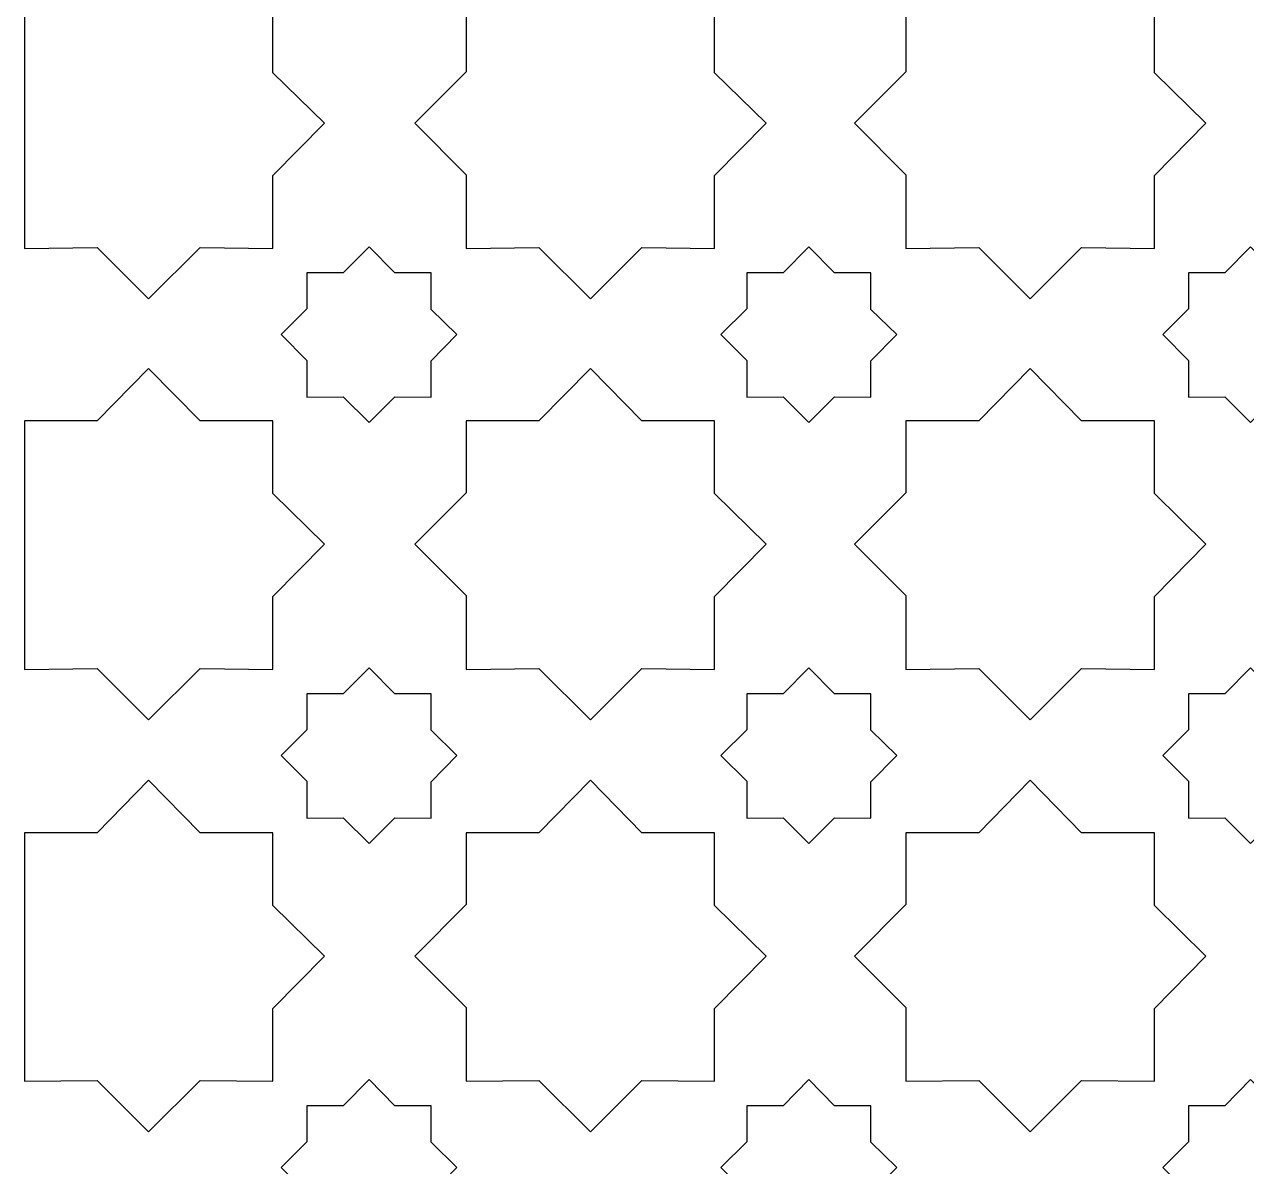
# Model space of a CAD drawing. Header units: centimetres. Extents: x -82 to 82, y -124 to 124.
# Drawn here: x -82.41 to -47.98, y 59.16 to 91.33 of the extents above; entities that cross this region are included whole.
import ezdxf

# ---------------------------------------------------------------- set-up
doc = ezdxf.new("R2010")
doc.units = ezdxf.units.CM
doc.header["$MEASUREMENT"] = 0
doc.layers.add('layer 1', color=7, linetype='Continuous')

msp = doc.modelspace()

# ---------------------------------------------------------------- linework, layer by layer
at = {"layer": 'layer 1', "color": 175}
for points, knots in [([(-82.41179, 92.02161), (-82.41179, 92.02161), (-80.36148, 92.02161), (-80.36148, 92.02161), (-80.36148, 92.02161), (-80.36148, 92.02161), (-78.91178, 93.49871), (-78.91178, 93.49871), (-78.91178, 93.49871), (-78.91178, 93.49871), (-77.46207, 92.02161), (-77.46207, 92.02161), (-77.46207, 92.02161), (-77.46207, 92.02161), (-75.41179, 92.02161), (-75.41179, 92.02161), (-75.41179, 92.02161), (-75.41179, 92.02161), (-75.41179, 89.97133), (-75.41179, 89.97133), (-75.41179, 89.97133), (-75.41179, 89.97133), (-73.96203, 88.54896), (-73.96203, 88.54896), (-73.96203, 88.54896), (-73.96203, 88.54896), (-75.41179, 87.07182), (-75.41179, 87.07182), (-75.41179, 87.07182), (-75.41179, 87.07182), (-75.41179, 85.02161), (-75.41179, 85.02161), (-75.41179, 85.02161), (-75.41179, 85.02161), (-77.46196, 85.04899), (-77.46196, 85.04899), (-77.46196, 85.04899), (-77.46196, 85.04899), (-78.91178, 83.59922), (-78.91178, 83.59922), (-78.91178, 83.59922), (-78.91178, 83.59922), (-80.36156, 85.049), (-80.36156, 85.049), (-80.36156, 85.049), (-80.36156, 85.049), (-82.41179, 85.02161), (-82.41179, 85.02161), (-82.41179, 85.02161), (-82.41179, 87.35494), (-82.41178, 89.68828), (-82.41179, 92.02161)], [0, 0, 0, 0, 0.07142857, 0.07142857, 0.07142857, 0.07142857, 0.14285714, 0.14285714, 0.14285714, 0.14285714, 0.21428571, 0.21428571, 0.21428571, 0.21428571, 0.28571429, 0.28571429, 0.28571429, 0.28571429, 0.35714286, 0.35714286, 0.35714286, 0.35714286, 0.42857143, 0.42857143, 0.42857143, 0.42857143, 0.5, 0.5, 0.5, 0.5, 0.57142857, 0.57142857, 0.57142857, 0.57142857, 0.64285714, 0.64285714, 0.64285714, 0.64285714, 0.71428571, 0.71428571, 0.71428571, 0.71428571, 0.78571429, 0.78571429, 0.78571429, 0.78571429, 0.85714286, 0.85714286, 0.85714286, 0.85714286, 1, 1, 1, 1]), ([(-69.96578, 89.99869), (-69.96578, 89.99869), (-69.96579, 92.02161), (-69.96579, 92.02161), (-69.96579, 92.02161), (-69.96579, 92.02161), (-67.91548, 92.02161), (-67.91548, 92.02161), (-67.91548, 92.02161), (-67.91548, 92.02161), (-66.46578, 93.49871), (-66.46578, 93.49871), (-66.46578, 93.49871), (-66.46578, 93.49871), (-65.01607, 92.02161), (-65.01607, 92.02161), (-65.01607, 92.02161), (-65.01607, 92.02161), (-62.96579, 92.02161), (-62.96579, 92.02161), (-62.96579, 92.02161), (-62.96579, 92.02161), (-62.96579, 89.97133), (-62.96579, 89.97133), (-62.96579, 89.97133), (-62.96579, 89.97133), (-61.51603, 88.54896), (-61.51603, 88.54896), (-61.51603, 88.54896), (-61.51603, 88.54896), (-62.96579, 87.07182), (-62.96579, 87.07182), (-62.96579, 87.07182), (-62.96579, 87.07182), (-62.96579, 85.02161), (-62.96579, 85.02161), (-62.96579, 85.02161), (-62.96579, 85.02161), (-65.01596, 85.04899), (-65.01596, 85.04899), (-65.01596, 85.04899), (-65.01596, 85.04899), (-66.46578, 83.59922), (-66.46578, 83.59922), (-66.46578, 83.59922), (-66.46578, 83.59922), (-67.91556, 85.049), (-67.91556, 85.049), (-67.91556, 85.049), (-67.91556, 85.049), (-69.96579, 85.02161), (-69.96579, 85.02161), (-69.96579, 85.02161), (-69.96579, 85.02161), (-69.96579, 87.09923), (-69.96579, 87.09923), (-69.96579, 87.09923), (-69.96579, 87.09923), (-71.41552, 88.54896), (-71.41552, 88.54896), (-71.41552, 88.54896), (-71.41552, 88.54896), (-69.96578, 89.99869), (-69.96578, 89.99869)], [0, 0, 0, 0, 0.05882353, 0.05882353, 0.05882353, 0.05882353, 0.11764706, 0.11764706, 0.11764706, 0.11764706, 0.17647059, 0.17647059, 0.17647059, 0.17647059, 0.23529412, 0.23529412, 0.23529412, 0.23529412, 0.29411765, 0.29411765, 0.29411765, 0.29411765, 0.35294118, 0.35294118, 0.35294118, 0.35294118, 0.41176471, 0.41176471, 0.41176471, 0.41176471, 0.47058824, 0.47058824, 0.47058824, 0.47058824, 0.52941176, 0.52941176, 0.52941176, 0.52941176, 0.58823529, 0.58823529, 0.58823529, 0.58823529, 0.64705882, 0.64705882, 0.64705882, 0.64705882, 0.70588235, 0.70588235, 0.70588235, 0.70588235, 0.76470588, 0.76470588, 0.76470588, 0.76470588, 0.82352941, 0.82352941, 0.82352941, 0.82352941, 0.88235294, 0.88235294, 0.88235294, 0.88235294, 1, 1, 1, 1]), ([(-57.57378, 89.99869), (-57.57378, 89.99869), (-57.57379, 92.02161), (-57.57379, 92.02161), (-57.57379, 92.02161), (-57.57379, 92.02161), (-55.52348, 92.02161), (-55.52348, 92.02161), (-55.52348, 92.02161), (-55.52348, 92.02161), (-54.07378, 93.49871), (-54.07378, 93.49871), (-54.07378, 93.49871), (-54.07378, 93.49871), (-52.62407, 92.02161), (-52.62407, 92.02161), (-52.62407, 92.02161), (-52.62407, 92.02161), (-50.57379, 92.02161), (-50.57379, 92.02161), (-50.57379, 92.02161), (-50.57379, 92.02161), (-50.57379, 89.97133), (-50.57379, 89.97133), (-50.57379, 89.97133), (-50.57379, 89.97133), (-49.12403, 88.54896), (-49.12403, 88.54896), (-49.12403, 88.54896), (-49.12403, 88.54896), (-50.57379, 87.07182), (-50.57379, 87.07182), (-50.57379, 87.07182), (-50.57379, 87.07182), (-50.57379, 85.02161), (-50.57379, 85.02161), (-50.57379, 85.02161), (-50.57379, 85.02161), (-52.62396, 85.04899), (-52.62396, 85.04899), (-52.62396, 85.04899), (-52.62396, 85.04899), (-54.07378, 83.59922), (-54.07378, 83.59922), (-54.07378, 83.59922), (-54.07378, 83.59922), (-55.52356, 85.049), (-55.52356, 85.049), (-55.52356, 85.049), (-55.52356, 85.049), (-57.57379, 85.02161), (-57.57379, 85.02161), (-57.57379, 85.02161), (-57.57379, 85.02161), (-57.57379, 87.09923), (-57.57379, 87.09923), (-57.57379, 87.09923), (-57.57379, 87.09923), (-59.02352, 88.54896), (-59.02352, 88.54896), (-59.02352, 88.54896), (-59.02352, 88.54896), (-57.57378, 89.99869), (-57.57378, 89.99869)], [0, 0, 0, 0, 0.05882353, 0.05882353, 0.05882353, 0.05882353, 0.11764706, 0.11764706, 0.11764706, 0.11764706, 0.17647059, 0.17647059, 0.17647059, 0.17647059, 0.23529412, 0.23529412, 0.23529412, 0.23529412, 0.29411765, 0.29411765, 0.29411765, 0.29411765, 0.35294118, 0.35294118, 0.35294118, 0.35294118, 0.41176471, 0.41176471, 0.41176471, 0.41176471, 0.47058824, 0.47058824, 0.47058824, 0.47058824, 0.52941176, 0.52941176, 0.52941176, 0.52941176, 0.58823529, 0.58823529, 0.58823529, 0.58823529, 0.64705882, 0.64705882, 0.64705882, 0.64705882, 0.70588235, 0.70588235, 0.70588235, 0.70588235, 0.76470588, 0.76470588, 0.76470588, 0.76470588, 0.82352941, 0.82352941, 0.82352941, 0.82352941, 0.88235294, 0.88235294, 0.88235294, 0.88235294, 1, 1, 1, 1]), ([(-74.45316, 83.31886), (-74.45316, 83.31886), (-74.45316, 84.33037), (-74.45316, 84.33037), (-74.45316, 84.33037), (-74.45316, 84.33037), (-73.42795, 84.33037), (-73.42795, 84.33037), (-73.42795, 84.33037), (-73.42795, 84.33037), (-72.70307, 85.06896), (-72.70307, 85.06896), (-72.70307, 85.06896), (-72.70307, 85.06896), (-71.97817, 84.33037), (-71.97817, 84.33037), (-71.97817, 84.33037), (-71.97817, 84.33037), (-70.95298, 84.33037), (-70.95298, 84.33037), (-70.95298, 84.33037), (-70.95298, 84.33037), (-70.95298, 83.30518), (-70.95298, 83.30518), (-70.95298, 83.30518), (-70.95298, 83.30518), (-70.22806, 82.59396), (-70.22806, 82.59396), (-70.22806, 82.59396), (-70.22806, 82.59396), (-70.95298, 81.85535), (-70.95298, 81.85535), (-70.95298, 81.85535), (-70.95298, 81.85535), (-70.95298, 80.83019), (-70.95298, 80.83019), (-70.95298, 80.83019), (-70.95298, 80.83019), (-71.97812, 80.84388), (-71.97812, 80.84388), (-71.97812, 80.84388), (-71.97812, 80.84388), (-72.70307, 80.11896), (-72.70307, 80.11896), (-72.70307, 80.11896), (-72.70307, 80.11896), (-73.42799, 80.84389), (-73.42799, 80.84389), (-73.42799, 80.84389), (-73.42799, 80.84389), (-74.45316, 80.83019), (-74.45316, 80.83019), (-74.45316, 80.83019), (-74.45316, 80.83019), (-74.45316, 81.86906), (-74.45316, 81.86906), (-74.45316, 81.86906), (-74.45316, 81.86906), (-75.17806, 82.59396), (-75.17806, 82.59396), (-75.17806, 82.59396), (-75.17806, 82.59396), (-74.45316, 83.31886), (-74.45316, 83.31886)], [0, 0, 0, 0, 0.05882353, 0.05882353, 0.05882353, 0.05882353, 0.11764706, 0.11764706, 0.11764706, 0.11764706, 0.17647059, 0.17647059, 0.17647059, 0.17647059, 0.23529412, 0.23529412, 0.23529412, 0.23529412, 0.29411765, 0.29411765, 0.29411765, 0.29411765, 0.35294118, 0.35294118, 0.35294118, 0.35294118, 0.41176471, 0.41176471, 0.41176471, 0.41176471, 0.47058824, 0.47058824, 0.47058824, 0.47058824, 0.52941176, 0.52941176, 0.52941176, 0.52941176, 0.58823529, 0.58823529, 0.58823529, 0.58823529, 0.64705882, 0.64705882, 0.64705882, 0.64705882, 0.70588235, 0.70588235, 0.70588235, 0.70588235, 0.76470588, 0.76470588, 0.76470588, 0.76470588, 0.82352941, 0.82352941, 0.82352941, 0.82352941, 0.88235294, 0.88235294, 0.88235294, 0.88235294, 1, 1, 1, 1]), ([(-62.06116, 83.31886), (-62.06116, 83.31886), (-62.06116, 84.33037), (-62.06116, 84.33037), (-62.06116, 84.33037), (-62.06116, 84.33037), (-61.03595, 84.33037), (-61.03595, 84.33037), (-61.03595, 84.33037), (-61.03595, 84.33037), (-60.31107, 85.06896), (-60.31107, 85.06896), (-60.31107, 85.06896), (-60.31107, 85.06896), (-59.58617, 84.33037), (-59.58617, 84.33037), (-59.58617, 84.33037), (-59.58617, 84.33037), (-58.56098, 84.33037), (-58.56098, 84.33037), (-58.56098, 84.33037), (-58.56098, 84.33037), (-58.56098, 83.30518), (-58.56098, 83.30518), (-58.56098, 83.30518), (-58.56098, 83.30518), (-57.83606, 82.59396), (-57.83606, 82.59396), (-57.83606, 82.59396), (-57.83606, 82.59396), (-58.56098, 81.85535), (-58.56098, 81.85535), (-58.56098, 81.85535), (-58.56098, 81.85535), (-58.56098, 80.83019), (-58.56098, 80.83019), (-58.56098, 80.83019), (-58.56098, 80.83019), (-59.58612, 80.84388), (-59.58612, 80.84388), (-59.58612, 80.84388), (-59.58612, 80.84388), (-60.31107, 80.11896), (-60.31107, 80.11896), (-60.31107, 80.11896), (-60.31107, 80.11896), (-61.03599, 80.84389), (-61.03599, 80.84389), (-61.03599, 80.84389), (-61.03599, 80.84389), (-62.06116, 80.83019), (-62.06116, 80.83019), (-62.06116, 80.83019), (-62.06116, 80.83019), (-62.06116, 81.86906), (-62.06116, 81.86906), (-62.06116, 81.86906), (-62.06116, 81.86906), (-62.78606, 82.59396), (-62.78606, 82.59396), (-62.78606, 82.59396), (-62.78606, 82.59396), (-62.06116, 83.31886), (-62.06116, 83.31886)], [0, 0, 0, 0, 0.05882353, 0.05882353, 0.05882353, 0.05882353, 0.11764706, 0.11764706, 0.11764706, 0.11764706, 0.17647059, 0.17647059, 0.17647059, 0.17647059, 0.23529412, 0.23529412, 0.23529412, 0.23529412, 0.29411765, 0.29411765, 0.29411765, 0.29411765, 0.35294118, 0.35294118, 0.35294118, 0.35294118, 0.41176471, 0.41176471, 0.41176471, 0.41176471, 0.47058824, 0.47058824, 0.47058824, 0.47058824, 0.52941176, 0.52941176, 0.52941176, 0.52941176, 0.58823529, 0.58823529, 0.58823529, 0.58823529, 0.64705882, 0.64705882, 0.64705882, 0.64705882, 0.70588235, 0.70588235, 0.70588235, 0.70588235, 0.76470588, 0.76470588, 0.76470588, 0.76470588, 0.82352941, 0.82352941, 0.82352941, 0.82352941, 0.88235294, 0.88235294, 0.88235294, 0.88235294, 1, 1, 1, 1]), ([(-49.61516, 83.31886), (-49.61516, 83.31886), (-49.61516, 84.33037), (-49.61516, 84.33037), (-49.61516, 84.33037), (-49.61516, 84.33037), (-48.58995, 84.33037), (-48.58995, 84.33037), (-48.58995, 84.33037), (-48.58995, 84.33037), (-47.86507, 85.06896), (-47.86507, 85.06896), (-47.86507, 85.06896), (-47.86507, 85.06896), (-47.14017, 84.33037), (-47.14017, 84.33037), (-47.14017, 84.33037), (-47.14017, 84.33037), (-46.11498, 84.33037), (-46.11498, 84.33037), (-46.11498, 84.33037), (-46.11498, 84.33037), (-46.11498, 83.30518), (-46.11498, 83.30518), (-46.11498, 83.30518), (-46.11498, 83.30518), (-45.39006, 82.59396), (-45.39006, 82.59396), (-45.39006, 82.59396), (-45.39006, 82.59396), (-46.11498, 81.85535), (-46.11498, 81.85535), (-46.11498, 81.85535), (-46.11498, 81.85535), (-46.11498, 80.83019), (-46.11498, 80.83019), (-46.11498, 80.83019), (-46.11498, 80.83019), (-47.14012, 80.84388), (-47.14012, 80.84388), (-47.14012, 80.84388), (-47.14012, 80.84388), (-47.86507, 80.11896), (-47.86507, 80.11896), (-47.86507, 80.11896), (-47.86507, 80.11896), (-48.58999, 80.84389), (-48.58999, 80.84389), (-48.58999, 80.84389), (-48.58999, 80.84389), (-49.61516, 80.83019), (-49.61516, 80.83019), (-49.61516, 80.83019), (-49.61516, 80.83019), (-49.61516, 81.86906), (-49.61516, 81.86906), (-49.61516, 81.86906), (-49.61516, 81.86906), (-50.34006, 82.59396), (-50.34006, 82.59396), (-50.34006, 82.59396), (-50.34006, 82.59396), (-49.61516, 83.31886), (-49.61516, 83.31886)], [0, 0, 0, 0, 0.05882353, 0.05882353, 0.05882353, 0.05882353, 0.11764706, 0.11764706, 0.11764706, 0.11764706, 0.17647059, 0.17647059, 0.17647059, 0.17647059, 0.23529412, 0.23529412, 0.23529412, 0.23529412, 0.29411765, 0.29411765, 0.29411765, 0.29411765, 0.35294118, 0.35294118, 0.35294118, 0.35294118, 0.41176471, 0.41176471, 0.41176471, 0.41176471, 0.47058824, 0.47058824, 0.47058824, 0.47058824, 0.52941176, 0.52941176, 0.52941176, 0.52941176, 0.58823529, 0.58823529, 0.58823529, 0.58823529, 0.64705882, 0.64705882, 0.64705882, 0.64705882, 0.70588235, 0.70588235, 0.70588235, 0.70588235, 0.76470588, 0.76470588, 0.76470588, 0.76470588, 0.82352941, 0.82352941, 0.82352941, 0.82352941, 0.88235294, 0.88235294, 0.88235294, 0.88235294, 1, 1, 1, 1]), ([(-82.41179, 80.16591), (-82.41179, 80.16591), (-80.36148, 80.16591), (-80.36148, 80.16591), (-80.36148, 80.16591), (-80.36148, 80.16591), (-78.91178, 81.64301), (-78.91178, 81.64301), (-78.91178, 81.64301), (-78.91178, 81.64301), (-77.46207, 80.16591), (-77.46207, 80.16591), (-77.46207, 80.16591), (-77.46207, 80.16591), (-75.41179, 80.16591), (-75.41179, 80.16591), (-75.41179, 80.16591), (-75.41179, 80.16591), (-75.41179, 78.11563), (-75.41179, 78.11563), (-75.41179, 78.11563), (-75.41179, 78.11563), (-73.96203, 76.69326), (-73.96203, 76.69326), (-73.96203, 76.69326), (-73.96203, 76.69326), (-75.41179, 75.21612), (-75.41179, 75.21612), (-75.41179, 75.21612), (-75.41179, 75.21612), (-75.41179, 73.16591), (-75.41179, 73.16591), (-75.41179, 73.16591), (-75.41179, 73.16591), (-77.46196, 73.19329), (-77.46196, 73.19329), (-77.46196, 73.19329), (-77.46196, 73.19329), (-78.91178, 71.74352), (-78.91178, 71.74352), (-78.91178, 71.74352), (-78.91178, 71.74352), (-80.36156, 73.1933), (-80.36156, 73.1933), (-80.36156, 73.1933), (-80.36156, 73.1933), (-82.41179, 73.16591), (-82.41179, 73.16591), (-82.41179, 73.16591), (-82.41179, 75.49924), (-82.41178, 77.83258), (-82.41179, 80.16591)], [0, 0, 0, 0, 0.07142857, 0.07142857, 0.07142857, 0.07142857, 0.14285714, 0.14285714, 0.14285714, 0.14285714, 0.21428571, 0.21428571, 0.21428571, 0.21428571, 0.28571429, 0.28571429, 0.28571429, 0.28571429, 0.35714286, 0.35714286, 0.35714286, 0.35714286, 0.42857143, 0.42857143, 0.42857143, 0.42857143, 0.5, 0.5, 0.5, 0.5, 0.57142857, 0.57142857, 0.57142857, 0.57142857, 0.64285714, 0.64285714, 0.64285714, 0.64285714, 0.71428571, 0.71428571, 0.71428571, 0.71428571, 0.78571429, 0.78571429, 0.78571429, 0.78571429, 0.85714286, 0.85714286, 0.85714286, 0.85714286, 1, 1, 1, 1]), ([(-69.96578, 78.14299), (-69.96578, 78.14299), (-69.96579, 80.16591), (-69.96579, 80.16591), (-69.96579, 80.16591), (-69.96579, 80.16591), (-67.91548, 80.16591), (-67.91548, 80.16591), (-67.91548, 80.16591), (-67.91548, 80.16591), (-66.46578, 81.64301), (-66.46578, 81.64301), (-66.46578, 81.64301), (-66.46578, 81.64301), (-65.01607, 80.16591), (-65.01607, 80.16591), (-65.01607, 80.16591), (-65.01607, 80.16591), (-62.96579, 80.16591), (-62.96579, 80.16591), (-62.96579, 80.16591), (-62.96579, 80.16591), (-62.96579, 78.11563), (-62.96579, 78.11563), (-62.96579, 78.11563), (-62.96579, 78.11563), (-61.51603, 76.69326), (-61.51603, 76.69326), (-61.51603, 76.69326), (-61.51603, 76.69326), (-62.96579, 75.21612), (-62.96579, 75.21612), (-62.96579, 75.21612), (-62.96579, 75.21612), (-62.96579, 73.16591), (-62.96579, 73.16591), (-62.96579, 73.16591), (-62.96579, 73.16591), (-65.01596, 73.19329), (-65.01596, 73.19329), (-65.01596, 73.19329), (-65.01596, 73.19329), (-66.46578, 71.74352), (-66.46578, 71.74352), (-66.46578, 71.74352), (-66.46578, 71.74352), (-67.91556, 73.1933), (-67.91556, 73.1933), (-67.91556, 73.1933), (-67.91556, 73.1933), (-69.96579, 73.16591), (-69.96579, 73.16591), (-69.96579, 73.16591), (-69.96579, 73.16591), (-69.96579, 75.24353), (-69.96579, 75.24353), (-69.96579, 75.24353), (-69.96579, 75.24353), (-71.41552, 76.69326), (-71.41552, 76.69326), (-71.41552, 76.69326), (-71.41552, 76.69326), (-69.96578, 78.14299), (-69.96578, 78.14299)], [0, 0, 0, 0, 0.05882353, 0.05882353, 0.05882353, 0.05882353, 0.11764706, 0.11764706, 0.11764706, 0.11764706, 0.17647059, 0.17647059, 0.17647059, 0.17647059, 0.23529412, 0.23529412, 0.23529412, 0.23529412, 0.29411765, 0.29411765, 0.29411765, 0.29411765, 0.35294118, 0.35294118, 0.35294118, 0.35294118, 0.41176471, 0.41176471, 0.41176471, 0.41176471, 0.47058824, 0.47058824, 0.47058824, 0.47058824, 0.52941176, 0.52941176, 0.52941176, 0.52941176, 0.58823529, 0.58823529, 0.58823529, 0.58823529, 0.64705882, 0.64705882, 0.64705882, 0.64705882, 0.70588235, 0.70588235, 0.70588235, 0.70588235, 0.76470588, 0.76470588, 0.76470588, 0.76470588, 0.82352941, 0.82352941, 0.82352941, 0.82352941, 0.88235294, 0.88235294, 0.88235294, 0.88235294, 1, 1, 1, 1]), ([(-57.57378, 78.14299), (-57.57378, 78.14299), (-57.57379, 80.16591), (-57.57379, 80.16591), (-57.57379, 80.16591), (-57.57379, 80.16591), (-55.52348, 80.16591), (-55.52348, 80.16591), (-55.52348, 80.16591), (-55.52348, 80.16591), (-54.07378, 81.64301), (-54.07378, 81.64301), (-54.07378, 81.64301), (-54.07378, 81.64301), (-52.62407, 80.16591), (-52.62407, 80.16591), (-52.62407, 80.16591), (-52.62407, 80.16591), (-50.57379, 80.16591), (-50.57379, 80.16591), (-50.57379, 80.16591), (-50.57379, 80.16591), (-50.57379, 78.11563), (-50.57379, 78.11563), (-50.57379, 78.11563), (-50.57379, 78.11563), (-49.12403, 76.69326), (-49.12403, 76.69326), (-49.12403, 76.69326), (-49.12403, 76.69326), (-50.57379, 75.21612), (-50.57379, 75.21612), (-50.57379, 75.21612), (-50.57379, 75.21612), (-50.57379, 73.16591), (-50.57379, 73.16591), (-50.57379, 73.16591), (-50.57379, 73.16591), (-52.62396, 73.19329), (-52.62396, 73.19329), (-52.62396, 73.19329), (-52.62396, 73.19329), (-54.07378, 71.74352), (-54.07378, 71.74352), (-54.07378, 71.74352), (-54.07378, 71.74352), (-55.52356, 73.1933), (-55.52356, 73.1933), (-55.52356, 73.1933), (-55.52356, 73.1933), (-57.57379, 73.16591), (-57.57379, 73.16591), (-57.57379, 73.16591), (-57.57379, 73.16591), (-57.57379, 75.24353), (-57.57379, 75.24353), (-57.57379, 75.24353), (-57.57379, 75.24353), (-59.02352, 76.69326), (-59.02352, 76.69326), (-59.02352, 76.69326), (-59.02352, 76.69326), (-57.57378, 78.14299), (-57.57378, 78.14299)], [0, 0, 0, 0, 0.05882353, 0.05882353, 0.05882353, 0.05882353, 0.11764706, 0.11764706, 0.11764706, 0.11764706, 0.17647059, 0.17647059, 0.17647059, 0.17647059, 0.23529412, 0.23529412, 0.23529412, 0.23529412, 0.29411765, 0.29411765, 0.29411765, 0.29411765, 0.35294118, 0.35294118, 0.35294118, 0.35294118, 0.41176471, 0.41176471, 0.41176471, 0.41176471, 0.47058824, 0.47058824, 0.47058824, 0.47058824, 0.52941176, 0.52941176, 0.52941176, 0.52941176, 0.58823529, 0.58823529, 0.58823529, 0.58823529, 0.64705882, 0.64705882, 0.64705882, 0.64705882, 0.70588235, 0.70588235, 0.70588235, 0.70588235, 0.76470588, 0.76470588, 0.76470588, 0.76470588, 0.82352941, 0.82352941, 0.82352941, 0.82352941, 0.88235294, 0.88235294, 0.88235294, 0.88235294, 1, 1, 1, 1]), ([(-74.45316, 71.46316), (-74.45316, 71.46316), (-74.45316, 72.47467), (-74.45316, 72.47467), (-74.45316, 72.47467), (-74.45316, 72.47467), (-73.42795, 72.47467), (-73.42795, 72.47467), (-73.42795, 72.47467), (-73.42795, 72.47467), (-72.70307, 73.21326), (-72.70307, 73.21326), (-72.70307, 73.21326), (-72.70307, 73.21326), (-71.97817, 72.47467), (-71.97817, 72.47467), (-71.97817, 72.47467), (-71.97817, 72.47467), (-70.95298, 72.47467), (-70.95298, 72.47467), (-70.95298, 72.47467), (-70.95298, 72.47467), (-70.95298, 71.44948), (-70.95298, 71.44948), (-70.95298, 71.44948), (-70.95298, 71.44948), (-70.22806, 70.73826), (-70.22806, 70.73826), (-70.22806, 70.73826), (-70.22806, 70.73826), (-70.95298, 69.99965), (-70.95298, 69.99965), (-70.95298, 69.99965), (-70.95298, 69.99965), (-70.95298, 68.97449), (-70.95298, 68.97449), (-70.95298, 68.97449), (-70.95298, 68.97449), (-71.97812, 68.98818), (-71.97812, 68.98818), (-71.97812, 68.98818), (-71.97812, 68.98818), (-72.70307, 68.26326), (-72.70307, 68.26326), (-72.70307, 68.26326), (-72.70307, 68.26326), (-73.42799, 68.98819), (-73.42799, 68.98819), (-73.42799, 68.98819), (-73.42799, 68.98819), (-74.45316, 68.97449), (-74.45316, 68.97449), (-74.45316, 68.97449), (-74.45316, 68.97449), (-74.45316, 70.01336), (-74.45316, 70.01336), (-74.45316, 70.01336), (-74.45316, 70.01336), (-75.17806, 70.73826), (-75.17806, 70.73826), (-75.17806, 70.73826), (-75.17806, 70.73826), (-74.45316, 71.46316), (-74.45316, 71.46316)], [0, 0, 0, 0, 0.05882353, 0.05882353, 0.05882353, 0.05882353, 0.11764706, 0.11764706, 0.11764706, 0.11764706, 0.17647059, 0.17647059, 0.17647059, 0.17647059, 0.23529412, 0.23529412, 0.23529412, 0.23529412, 0.29411765, 0.29411765, 0.29411765, 0.29411765, 0.35294118, 0.35294118, 0.35294118, 0.35294118, 0.41176471, 0.41176471, 0.41176471, 0.41176471, 0.47058824, 0.47058824, 0.47058824, 0.47058824, 0.52941176, 0.52941176, 0.52941176, 0.52941176, 0.58823529, 0.58823529, 0.58823529, 0.58823529, 0.64705882, 0.64705882, 0.64705882, 0.64705882, 0.70588235, 0.70588235, 0.70588235, 0.70588235, 0.76470588, 0.76470588, 0.76470588, 0.76470588, 0.82352941, 0.82352941, 0.82352941, 0.82352941, 0.88235294, 0.88235294, 0.88235294, 0.88235294, 1, 1, 1, 1]), ([(-62.06116, 71.46316), (-62.06116, 71.46316), (-62.06116, 72.47467), (-62.06116, 72.47467), (-62.06116, 72.47467), (-62.06116, 72.47467), (-61.03595, 72.47467), (-61.03595, 72.47467), (-61.03595, 72.47467), (-61.03595, 72.47467), (-60.31107, 73.21326), (-60.31107, 73.21326), (-60.31107, 73.21326), (-60.31107, 73.21326), (-59.58617, 72.47467), (-59.58617, 72.47467), (-59.58617, 72.47467), (-59.58617, 72.47467), (-58.56098, 72.47467), (-58.56098, 72.47467), (-58.56098, 72.47467), (-58.56098, 72.47467), (-58.56098, 71.44948), (-58.56098, 71.44948), (-58.56098, 71.44948), (-58.56098, 71.44948), (-57.83606, 70.73826), (-57.83606, 70.73826), (-57.83606, 70.73826), (-57.83606, 70.73826), (-58.56098, 69.99965), (-58.56098, 69.99965), (-58.56098, 69.99965), (-58.56098, 69.99965), (-58.56098, 68.97449), (-58.56098, 68.97449), (-58.56098, 68.97449), (-58.56098, 68.97449), (-59.58612, 68.98818), (-59.58612, 68.98818), (-59.58612, 68.98818), (-59.58612, 68.98818), (-60.31107, 68.26326), (-60.31107, 68.26326), (-60.31107, 68.26326), (-60.31107, 68.26326), (-61.03599, 68.98819), (-61.03599, 68.98819), (-61.03599, 68.98819), (-61.03599, 68.98819), (-62.06116, 68.97449), (-62.06116, 68.97449), (-62.06116, 68.97449), (-62.06116, 68.97449), (-62.06116, 70.01336), (-62.06116, 70.01336), (-62.06116, 70.01336), (-62.06116, 70.01336), (-62.78606, 70.73826), (-62.78606, 70.73826), (-62.78606, 70.73826), (-62.78606, 70.73826), (-62.06116, 71.46316), (-62.06116, 71.46316)], [0, 0, 0, 0, 0.05882353, 0.05882353, 0.05882353, 0.05882353, 0.11764706, 0.11764706, 0.11764706, 0.11764706, 0.17647059, 0.17647059, 0.17647059, 0.17647059, 0.23529412, 0.23529412, 0.23529412, 0.23529412, 0.29411765, 0.29411765, 0.29411765, 0.29411765, 0.35294118, 0.35294118, 0.35294118, 0.35294118, 0.41176471, 0.41176471, 0.41176471, 0.41176471, 0.47058824, 0.47058824, 0.47058824, 0.47058824, 0.52941176, 0.52941176, 0.52941176, 0.52941176, 0.58823529, 0.58823529, 0.58823529, 0.58823529, 0.64705882, 0.64705882, 0.64705882, 0.64705882, 0.70588235, 0.70588235, 0.70588235, 0.70588235, 0.76470588, 0.76470588, 0.76470588, 0.76470588, 0.82352941, 0.82352941, 0.82352941, 0.82352941, 0.88235294, 0.88235294, 0.88235294, 0.88235294, 1, 1, 1, 1]), ([(-49.61516, 71.46316), (-49.61516, 71.46316), (-49.61516, 72.47467), (-49.61516, 72.47467), (-49.61516, 72.47467), (-49.61516, 72.47467), (-48.58995, 72.47467), (-48.58995, 72.47467), (-48.58995, 72.47467), (-48.58995, 72.47467), (-47.86507, 73.21326), (-47.86507, 73.21326), (-47.86507, 73.21326), (-47.86507, 73.21326), (-47.14017, 72.47467), (-47.14017, 72.47467), (-47.14017, 72.47467), (-47.14017, 72.47467), (-46.11498, 72.47467), (-46.11498, 72.47467), (-46.11498, 72.47467), (-46.11498, 72.47467), (-46.11498, 71.44948), (-46.11498, 71.44948), (-46.11498, 71.44948), (-46.11498, 71.44948), (-45.39006, 70.73826), (-45.39006, 70.73826), (-45.39006, 70.73826), (-45.39006, 70.73826), (-46.11498, 69.99965), (-46.11498, 69.99965), (-46.11498, 69.99965), (-46.11498, 69.99965), (-46.11498, 68.97449), (-46.11498, 68.97449), (-46.11498, 68.97449), (-46.11498, 68.97449), (-47.14012, 68.98818), (-47.14012, 68.98818), (-47.14012, 68.98818), (-47.14012, 68.98818), (-47.86507, 68.26326), (-47.86507, 68.26326), (-47.86507, 68.26326), (-47.86507, 68.26326), (-48.58999, 68.98819), (-48.58999, 68.98819), (-48.58999, 68.98819), (-48.58999, 68.98819), (-49.61516, 68.97449), (-49.61516, 68.97449), (-49.61516, 68.97449), (-49.61516, 68.97449), (-49.61516, 70.01336), (-49.61516, 70.01336), (-49.61516, 70.01336), (-49.61516, 70.01336), (-50.34006, 70.73826), (-50.34006, 70.73826), (-50.34006, 70.73826), (-50.34006, 70.73826), (-49.61516, 71.46316), (-49.61516, 71.46316)], [0, 0, 0, 0, 0.05882353, 0.05882353, 0.05882353, 0.05882353, 0.11764706, 0.11764706, 0.11764706, 0.11764706, 0.17647059, 0.17647059, 0.17647059, 0.17647059, 0.23529412, 0.23529412, 0.23529412, 0.23529412, 0.29411765, 0.29411765, 0.29411765, 0.29411765, 0.35294118, 0.35294118, 0.35294118, 0.35294118, 0.41176471, 0.41176471, 0.41176471, 0.41176471, 0.47058824, 0.47058824, 0.47058824, 0.47058824, 0.52941176, 0.52941176, 0.52941176, 0.52941176, 0.58823529, 0.58823529, 0.58823529, 0.58823529, 0.64705882, 0.64705882, 0.64705882, 0.64705882, 0.70588235, 0.70588235, 0.70588235, 0.70588235, 0.76470588, 0.76470588, 0.76470588, 0.76470588, 0.82352941, 0.82352941, 0.82352941, 0.82352941, 0.88235294, 0.88235294, 0.88235294, 0.88235294, 1, 1, 1, 1]), ([(-82.41179, 68.56421), (-82.41179, 68.56421), (-80.36148, 68.56421), (-80.36148, 68.56421), (-80.36148, 68.56421), (-80.36148, 68.56421), (-78.91178, 70.04131), (-78.91178, 70.04131), (-78.91178, 70.04131), (-78.91178, 70.04131), (-77.46207, 68.56421), (-77.46207, 68.56421), (-77.46207, 68.56421), (-77.46207, 68.56421), (-75.41179, 68.56421), (-75.41179, 68.56421), (-75.41179, 68.56421), (-75.41179, 68.56421), (-75.41179, 66.51393), (-75.41179, 66.51393), (-75.41179, 66.51393), (-75.41179, 66.51393), (-73.96203, 65.09156), (-73.96203, 65.09156), (-73.96203, 65.09156), (-73.96203, 65.09156), (-75.41179, 63.61442), (-75.41179, 63.61442), (-75.41179, 63.61442), (-75.41179, 63.61442), (-75.41179, 61.56421), (-75.41179, 61.56421), (-75.41179, 61.56421), (-75.41179, 61.56421), (-77.46196, 61.59159), (-77.46196, 61.59159), (-77.46196, 61.59159), (-77.46196, 61.59159), (-78.91178, 60.14182), (-78.91178, 60.14182), (-78.91178, 60.14182), (-78.91178, 60.14182), (-80.36156, 61.5916), (-80.36156, 61.5916), (-80.36156, 61.5916), (-80.36156, 61.5916), (-82.41179, 61.56421), (-82.41179, 61.56421), (-82.41179, 61.56421), (-82.41179, 63.89754), (-82.41178, 66.23088), (-82.41179, 68.56421)], [0, 0, 0, 0, 0.07142857, 0.07142857, 0.07142857, 0.07142857, 0.14285714, 0.14285714, 0.14285714, 0.14285714, 0.21428571, 0.21428571, 0.21428571, 0.21428571, 0.28571429, 0.28571429, 0.28571429, 0.28571429, 0.35714286, 0.35714286, 0.35714286, 0.35714286, 0.42857143, 0.42857143, 0.42857143, 0.42857143, 0.5, 0.5, 0.5, 0.5, 0.57142857, 0.57142857, 0.57142857, 0.57142857, 0.64285714, 0.64285714, 0.64285714, 0.64285714, 0.71428571, 0.71428571, 0.71428571, 0.71428571, 0.78571429, 0.78571429, 0.78571429, 0.78571429, 0.85714286, 0.85714286, 0.85714286, 0.85714286, 1, 1, 1, 1]), ([(-69.96578, 66.54129), (-69.96578, 66.54129), (-69.96579, 68.56421), (-69.96579, 68.56421), (-69.96579, 68.56421), (-69.96579, 68.56421), (-67.91548, 68.56421), (-67.91548, 68.56421), (-67.91548, 68.56421), (-67.91548, 68.56421), (-66.46578, 70.04131), (-66.46578, 70.04131), (-66.46578, 70.04131), (-66.46578, 70.04131), (-65.01607, 68.56421), (-65.01607, 68.56421), (-65.01607, 68.56421), (-65.01607, 68.56421), (-62.96579, 68.56421), (-62.96579, 68.56421), (-62.96579, 68.56421), (-62.96579, 68.56421), (-62.96579, 66.51393), (-62.96579, 66.51393), (-62.96579, 66.51393), (-62.96579, 66.51393), (-61.51603, 65.09156), (-61.51603, 65.09156), (-61.51603, 65.09156), (-61.51603, 65.09156), (-62.96579, 63.61442), (-62.96579, 63.61442), (-62.96579, 63.61442), (-62.96579, 63.61442), (-62.96579, 61.56421), (-62.96579, 61.56421), (-62.96579, 61.56421), (-62.96579, 61.56421), (-65.01596, 61.59159), (-65.01596, 61.59159), (-65.01596, 61.59159), (-65.01596, 61.59159), (-66.46578, 60.14182), (-66.46578, 60.14182), (-66.46578, 60.14182), (-66.46578, 60.14182), (-67.91556, 61.5916), (-67.91556, 61.5916), (-67.91556, 61.5916), (-67.91556, 61.5916), (-69.96579, 61.56421), (-69.96579, 61.56421), (-69.96579, 61.56421), (-69.96579, 61.56421), (-69.96579, 63.64183), (-69.96579, 63.64183), (-69.96579, 63.64183), (-69.96579, 63.64183), (-71.41552, 65.09156), (-71.41552, 65.09156), (-71.41552, 65.09156), (-71.41552, 65.09156), (-69.96578, 66.54129), (-69.96578, 66.54129)], [0, 0, 0, 0, 0.05882353, 0.05882353, 0.05882353, 0.05882353, 0.11764706, 0.11764706, 0.11764706, 0.11764706, 0.17647059, 0.17647059, 0.17647059, 0.17647059, 0.23529412, 0.23529412, 0.23529412, 0.23529412, 0.29411765, 0.29411765, 0.29411765, 0.29411765, 0.35294118, 0.35294118, 0.35294118, 0.35294118, 0.41176471, 0.41176471, 0.41176471, 0.41176471, 0.47058824, 0.47058824, 0.47058824, 0.47058824, 0.52941176, 0.52941176, 0.52941176, 0.52941176, 0.58823529, 0.58823529, 0.58823529, 0.58823529, 0.64705882, 0.64705882, 0.64705882, 0.64705882, 0.70588235, 0.70588235, 0.70588235, 0.70588235, 0.76470588, 0.76470588, 0.76470588, 0.76470588, 0.82352941, 0.82352941, 0.82352941, 0.82352941, 0.88235294, 0.88235294, 0.88235294, 0.88235294, 1, 1, 1, 1]), ([(-57.57378, 66.54129), (-57.57378, 66.54129), (-57.57379, 68.56421), (-57.57379, 68.56421), (-57.57379, 68.56421), (-57.57379, 68.56421), (-55.52348, 68.56421), (-55.52348, 68.56421), (-55.52348, 68.56421), (-55.52348, 68.56421), (-54.07378, 70.04131), (-54.07378, 70.04131), (-54.07378, 70.04131), (-54.07378, 70.04131), (-52.62407, 68.56421), (-52.62407, 68.56421), (-52.62407, 68.56421), (-52.62407, 68.56421), (-50.57379, 68.56421), (-50.57379, 68.56421), (-50.57379, 68.56421), (-50.57379, 68.56421), (-50.57379, 66.51393), (-50.57379, 66.51393), (-50.57379, 66.51393), (-50.57379, 66.51393), (-49.12403, 65.09156), (-49.12403, 65.09156), (-49.12403, 65.09156), (-49.12403, 65.09156), (-50.57379, 63.61442), (-50.57379, 63.61442), (-50.57379, 63.61442), (-50.57379, 63.61442), (-50.57379, 61.56421), (-50.57379, 61.56421), (-50.57379, 61.56421), (-50.57379, 61.56421), (-52.62396, 61.59159), (-52.62396, 61.59159), (-52.62396, 61.59159), (-52.62396, 61.59159), (-54.07378, 60.14182), (-54.07378, 60.14182), (-54.07378, 60.14182), (-54.07378, 60.14182), (-55.52356, 61.5916), (-55.52356, 61.5916), (-55.52356, 61.5916), (-55.52356, 61.5916), (-57.57379, 61.56421), (-57.57379, 61.56421), (-57.57379, 61.56421), (-57.57379, 61.56421), (-57.57379, 63.64183), (-57.57379, 63.64183), (-57.57379, 63.64183), (-57.57379, 63.64183), (-59.02352, 65.09156), (-59.02352, 65.09156), (-59.02352, 65.09156), (-59.02352, 65.09156), (-57.57378, 66.54129), (-57.57378, 66.54129)], [0, 0, 0, 0, 0.05882353, 0.05882353, 0.05882353, 0.05882353, 0.11764706, 0.11764706, 0.11764706, 0.11764706, 0.17647059, 0.17647059, 0.17647059, 0.17647059, 0.23529412, 0.23529412, 0.23529412, 0.23529412, 0.29411765, 0.29411765, 0.29411765, 0.29411765, 0.35294118, 0.35294118, 0.35294118, 0.35294118, 0.41176471, 0.41176471, 0.41176471, 0.41176471, 0.47058824, 0.47058824, 0.47058824, 0.47058824, 0.52941176, 0.52941176, 0.52941176, 0.52941176, 0.58823529, 0.58823529, 0.58823529, 0.58823529, 0.64705882, 0.64705882, 0.64705882, 0.64705882, 0.70588235, 0.70588235, 0.70588235, 0.70588235, 0.76470588, 0.76470588, 0.76470588, 0.76470588, 0.82352941, 0.82352941, 0.82352941, 0.82352941, 0.88235294, 0.88235294, 0.88235294, 0.88235294, 1, 1, 1, 1]), ([(-74.45316, 59.86146), (-74.45316, 59.86146), (-74.45316, 60.87297), (-74.45316, 60.87297), (-74.45316, 60.87297), (-74.45316, 60.87297), (-73.42795, 60.87297), (-73.42795, 60.87297), (-73.42795, 60.87297), (-73.42795, 60.87297), (-72.70307, 61.61156), (-72.70307, 61.61156), (-72.70307, 61.61156), (-72.70307, 61.61156), (-71.97817, 60.87297), (-71.97817, 60.87297), (-71.97817, 60.87297), (-71.97817, 60.87297), (-70.95298, 60.87297), (-70.95298, 60.87297), (-70.95298, 60.87297), (-70.95298, 60.87297), (-70.95298, 59.84778), (-70.95298, 59.84778), (-70.95298, 59.84778), (-70.95298, 59.84778), (-70.22806, 59.13656), (-70.22806, 59.13656), (-70.22806, 59.13656), (-70.22806, 59.13656), (-70.95298, 58.39795), (-70.95298, 58.39795), (-70.95298, 58.39795), (-70.95298, 58.39795), (-70.95298, 57.37279), (-70.95298, 57.37279), (-70.95298, 57.37279), (-70.95298, 57.37279), (-71.97812, 57.38648), (-71.97812, 57.38648), (-71.97812, 57.38648), (-71.97812, 57.38648), (-72.70307, 56.66156), (-72.70307, 56.66156), (-72.70307, 56.66156), (-72.70307, 56.66156), (-73.42799, 57.38649), (-73.42799, 57.38649), (-73.42799, 57.38649), (-73.42799, 57.38649), (-74.45316, 57.37279), (-74.45316, 57.37279), (-74.45316, 57.37279), (-74.45316, 57.37279), (-74.45316, 58.41166), (-74.45316, 58.41166), (-74.45316, 58.41166), (-74.45316, 58.41166), (-75.17806, 59.13656), (-75.17806, 59.13656), (-75.17806, 59.13656), (-75.17806, 59.13656), (-74.45316, 59.86146), (-74.45316, 59.86146)], [0, 0, 0, 0, 0.05882353, 0.05882353, 0.05882353, 0.05882353, 0.11764706, 0.11764706, 0.11764706, 0.11764706, 0.17647059, 0.17647059, 0.17647059, 0.17647059, 0.23529412, 0.23529412, 0.23529412, 0.23529412, 0.29411765, 0.29411765, 0.29411765, 0.29411765, 0.35294118, 0.35294118, 0.35294118, 0.35294118, 0.41176471, 0.41176471, 0.41176471, 0.41176471, 0.47058824, 0.47058824, 0.47058824, 0.47058824, 0.52941176, 0.52941176, 0.52941176, 0.52941176, 0.58823529, 0.58823529, 0.58823529, 0.58823529, 0.64705882, 0.64705882, 0.64705882, 0.64705882, 0.70588235, 0.70588235, 0.70588235, 0.70588235, 0.76470588, 0.76470588, 0.76470588, 0.76470588, 0.82352941, 0.82352941, 0.82352941, 0.82352941, 0.88235294, 0.88235294, 0.88235294, 0.88235294, 1, 1, 1, 1]), ([(-62.06116, 59.86146), (-62.06116, 59.86146), (-62.06116, 60.87297), (-62.06116, 60.87297), (-62.06116, 60.87297), (-62.06116, 60.87297), (-61.03595, 60.87297), (-61.03595, 60.87297), (-61.03595, 60.87297), (-61.03595, 60.87297), (-60.31107, 61.61156), (-60.31107, 61.61156), (-60.31107, 61.61156), (-60.31107, 61.61156), (-59.58617, 60.87297), (-59.58617, 60.87297), (-59.58617, 60.87297), (-59.58617, 60.87297), (-58.56098, 60.87297), (-58.56098, 60.87297), (-58.56098, 60.87297), (-58.56098, 60.87297), (-58.56098, 59.84778), (-58.56098, 59.84778), (-58.56098, 59.84778), (-58.56098, 59.84778), (-57.83606, 59.13656), (-57.83606, 59.13656), (-57.83606, 59.13656), (-57.83606, 59.13656), (-58.56098, 58.39795), (-58.56098, 58.39795), (-58.56098, 58.39795), (-58.56098, 58.39795), (-58.56098, 57.37279), (-58.56098, 57.37279), (-58.56098, 57.37279), (-58.56098, 57.37279), (-59.58612, 57.38648), (-59.58612, 57.38648), (-59.58612, 57.38648), (-59.58612, 57.38648), (-60.31107, 56.66156), (-60.31107, 56.66156), (-60.31107, 56.66156), (-60.31107, 56.66156), (-61.03599, 57.38649), (-61.03599, 57.38649), (-61.03599, 57.38649), (-61.03599, 57.38649), (-62.06116, 57.37279), (-62.06116, 57.37279), (-62.06116, 57.37279), (-62.06116, 57.37279), (-62.06116, 58.41166), (-62.06116, 58.41166), (-62.06116, 58.41166), (-62.06116, 58.41166), (-62.78606, 59.13656), (-62.78606, 59.13656), (-62.78606, 59.13656), (-62.78606, 59.13656), (-62.06116, 59.86146), (-62.06116, 59.86146)], [0, 0, 0, 0, 0.05882353, 0.05882353, 0.05882353, 0.05882353, 0.11764706, 0.11764706, 0.11764706, 0.11764706, 0.17647059, 0.17647059, 0.17647059, 0.17647059, 0.23529412, 0.23529412, 0.23529412, 0.23529412, 0.29411765, 0.29411765, 0.29411765, 0.29411765, 0.35294118, 0.35294118, 0.35294118, 0.35294118, 0.41176471, 0.41176471, 0.41176471, 0.41176471, 0.47058824, 0.47058824, 0.47058824, 0.47058824, 0.52941176, 0.52941176, 0.52941176, 0.52941176, 0.58823529, 0.58823529, 0.58823529, 0.58823529, 0.64705882, 0.64705882, 0.64705882, 0.64705882, 0.70588235, 0.70588235, 0.70588235, 0.70588235, 0.76470588, 0.76470588, 0.76470588, 0.76470588, 0.82352941, 0.82352941, 0.82352941, 0.82352941, 0.88235294, 0.88235294, 0.88235294, 0.88235294, 1, 1, 1, 1]), ([(-49.61516, 59.86146), (-49.61516, 59.86146), (-49.61516, 60.87297), (-49.61516, 60.87297), (-49.61516, 60.87297), (-49.61516, 60.87297), (-48.58995, 60.87297), (-48.58995, 60.87297), (-48.58995, 60.87297), (-48.58995, 60.87297), (-47.86507, 61.61156), (-47.86507, 61.61156), (-47.86507, 61.61156), (-47.86507, 61.61156), (-47.14017, 60.87297), (-47.14017, 60.87297), (-47.14017, 60.87297), (-47.14017, 60.87297), (-46.11498, 60.87297), (-46.11498, 60.87297), (-46.11498, 60.87297), (-46.11498, 60.87297), (-46.11498, 59.84778), (-46.11498, 59.84778), (-46.11498, 59.84778), (-46.11498, 59.84778), (-45.39006, 59.13656), (-45.39006, 59.13656), (-45.39006, 59.13656), (-45.39006, 59.13656), (-46.11498, 58.39795), (-46.11498, 58.39795), (-46.11498, 58.39795), (-46.11498, 58.39795), (-46.11498, 57.37279), (-46.11498, 57.37279), (-46.11498, 57.37279), (-46.11498, 57.37279), (-47.14012, 57.38648), (-47.14012, 57.38648), (-47.14012, 57.38648), (-47.14012, 57.38648), (-47.86507, 56.66156), (-47.86507, 56.66156), (-47.86507, 56.66156), (-47.86507, 56.66156), (-48.58999, 57.38649), (-48.58999, 57.38649), (-48.58999, 57.38649), (-48.58999, 57.38649), (-49.61516, 57.37279), (-49.61516, 57.37279), (-49.61516, 57.37279), (-49.61516, 57.37279), (-49.61516, 58.41166), (-49.61516, 58.41166), (-49.61516, 58.41166), (-49.61516, 58.41166), (-50.34006, 59.13656), (-50.34006, 59.13656), (-50.34006, 59.13656), (-50.34006, 59.13656), (-49.61516, 59.86146), (-49.61516, 59.86146)], [0, 0, 0, 0, 0.05882353, 0.05882353, 0.05882353, 0.05882353, 0.11764706, 0.11764706, 0.11764706, 0.11764706, 0.17647059, 0.17647059, 0.17647059, 0.17647059, 0.23529412, 0.23529412, 0.23529412, 0.23529412, 0.29411765, 0.29411765, 0.29411765, 0.29411765, 0.35294118, 0.35294118, 0.35294118, 0.35294118, 0.41176471, 0.41176471, 0.41176471, 0.41176471, 0.47058824, 0.47058824, 0.47058824, 0.47058824, 0.52941176, 0.52941176, 0.52941176, 0.52941176, 0.58823529, 0.58823529, 0.58823529, 0.58823529, 0.64705882, 0.64705882, 0.64705882, 0.64705882, 0.70588235, 0.70588235, 0.70588235, 0.70588235, 0.76470588, 0.76470588, 0.76470588, 0.76470588, 0.82352941, 0.82352941, 0.82352941, 0.82352941, 0.88235294, 0.88235294, 0.88235294, 0.88235294, 1, 1, 1, 1])]:
    msp.add_open_spline(points, degree=3, knots=knots, dxfattribs=at)

doc.saveas('drawing.dxf')
